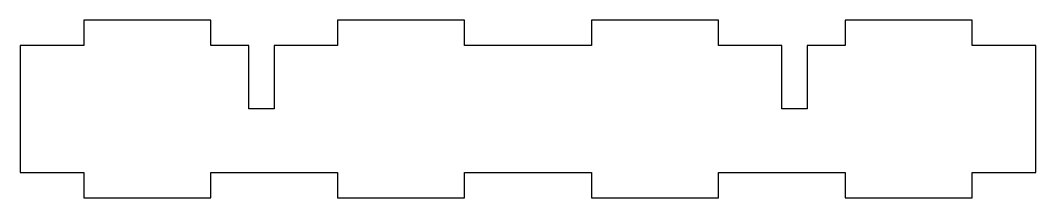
# Model space of a CAD drawing. Header units: millimetres. Extents: x -80 to 80, y -14 to 14.
import ezdxf

# ---------------------------------------------------------------- set-up
doc = ezdxf.new("R2010")
doc.units = ezdxf.units.MM

msp = doc.modelspace()

# ---------------------------------------------------------------- linework, layer by layer
msp.add_lwpolyline([(-44, 0), (-44, 10), (-50, 10), (-50, 14), (-70, 14), (-70, 10), (-80, 10), (-80, -10), (-70, -10), (-70, -14), (-50, -14), (-50, -10), (-30, -10), (-30, -14), (-10, -14), (-10, -10), (10, -10), (10, -14), (30, -14), (30, -10), (50, -10), (50, -14), (70, -14), (70, -10), (80, -10), (80, 10), (70, 10), (70, 14), (50, 14), (50, 10), (44, 10), (44, 0), (40, 0), (40, 10), (30, 10), (30, 14), (10, 14), (10, 10), (-10, 10), (-10, 14), (-30, 14), (-30, 10), (-40, 10), (-40, 0)], close=True)

doc.saveas('drawing.dxf')
